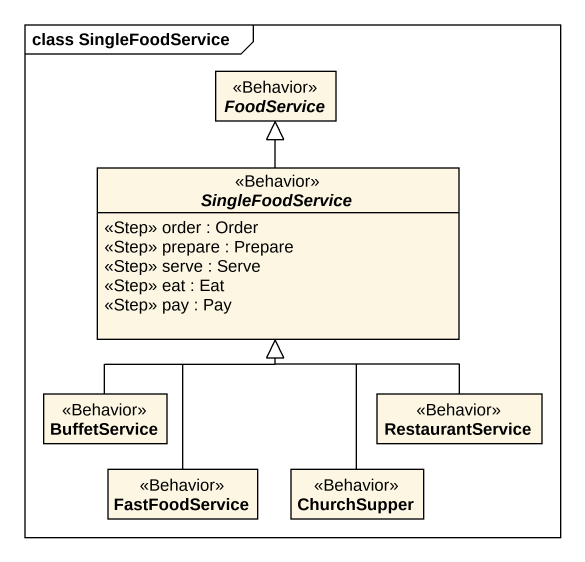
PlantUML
@startuml
mainframe class SingleFoodService
hide circle
hide empty members
abstract class FoodService <<Behavior>>
abstract class SingleFoodService <<Behavior>> {
  <<Step>> order : Order
  <<Step>> prepare : Prepare
  <<Step>> serve : Serve
  <<Step>> eat : Eat
  <<Step>> pay : Pay
}
class BuffetService <<Behavior>>
class RestaurantService <<Behavior>>
class FastFoodService <<Behavior>>
class ChurchSupper <<Behavior>>
SingleFoodService -up-|> FoodService
BuffetService -up-|> SingleFoodService
RestaurantService -up-|> SingleFoodService
FastFoodService -up-|> SingleFoodService
ChurchSupper -up-|> SingleFoodService
@enduml
